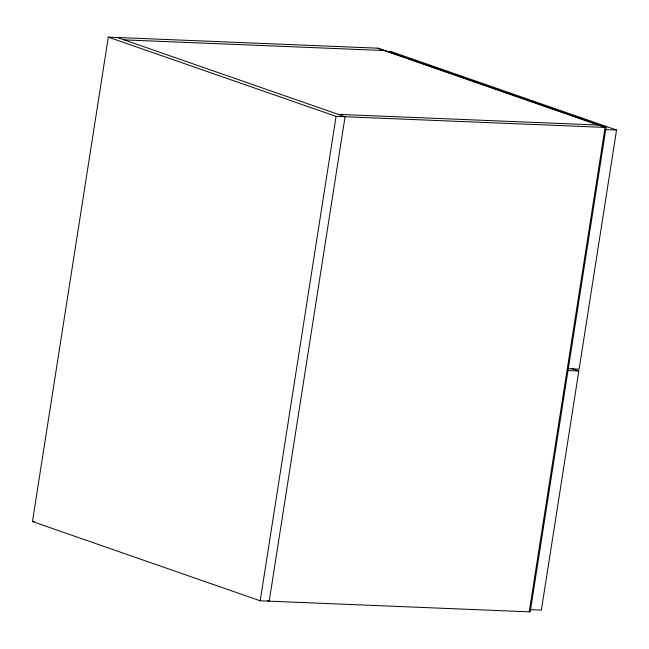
<?xml version="1.0" encoding="UTF-8"?>
<svg xmlns="http://www.w3.org/2000/svg" width="649" height="649" viewBox="0 0 649 649"><rect width="100%" height="100%" fill="white"/><g stroke="black" fill="none" stroke-linecap="round" stroke-linejoin="round"><path stroke-width="0.97" d="M32.45 521.545L108.31 37.123L378.318 48.204L606.077 127.455L530.217 611.877L260.208 600.796L32.45 521.545L34.454 521.626M260.208 600.796L336.068 116.374L108.31 37.123M529.219 611.837L605.079 127.415L377.32 48.164M571.169 368.348L578.819 371.001L541.371 610.109L529.876 609.638M386.277 51.376L391.063 51.579L616.55 130.035L579.111 369.143L568.565 368.705M124.137 39.873L385.149 50.581M338.234 114.37L599.246 125.079M336.068 116.374L606.077 127.455M605.046 129.565L616.55 130.035M567.315 370.53L578.819 371.001M117.307 37.496L345.065 116.747L269.213 601.169L267.299 600.503"/></g></svg>
